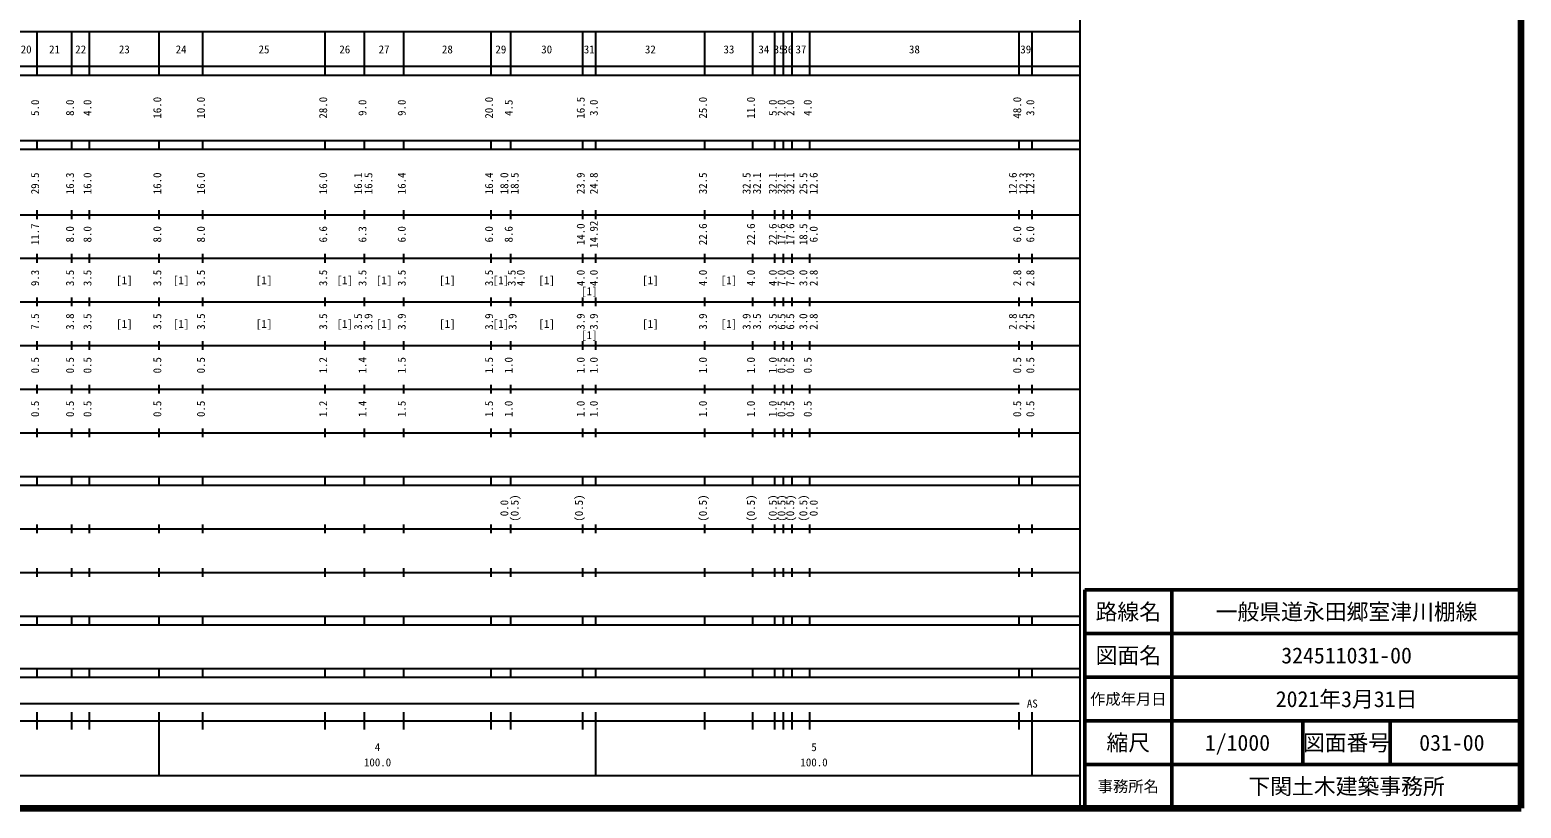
# Model space of a CAD drawing. Units: millimetres on the paper, enlarged 1000 times. Extents: x 40000 to 680000, y 20000 to 380000.
# Drawn here: x 338341 to 680000, y 20000 to 198357 of the extents above; entities that cross this region are included whole.
import ezdxf
from ezdxf.enums import TextEntityAlignment as Align

# ---------------------------------------------------------------- set-up
doc = ezdxf.new("R2010")
doc.units = ezdxf.units.MM
doc.header["$LTSCALE"] = 1000
for name, color, linetype, lineweight in [('M-TTL', 2, 'Continuous', 140), ('M-TTL-BAND', 7, 'Continuous', 25), ('M-TTL-FRAM', 2, 'Continuous', 50), ('M-TTL-LINE', 7, 'Continuous', 50)]:
    doc.layers.add(name, color=color, linetype=linetype, lineweight=lineweight)
doc.layers.add('M-TTL-TXT', color=7, linetype='Continuous')
doc.styles.add('ＭＳ ゴシック', font='')
doc.styles.get('ＭＳ ゴシック').set_extended_font_data('MS Gothic')

msp = doc.modelspace()

# ---------------------------------------------------------------- linework, layer by layer
at = {"layer": 'M-TTL'}
for p, q in [((680000, 20000), (680000, 380000)), ((40000, 20000), (680000, 20000))]:
    msp.add_line(p, q, dxfattribs=at)
at = {"layer": 'M-TTL-BAND'}
for p, q in [((579000, 20000), (579000, 370000)), ((68000, 198000), (579000, 198000)), ((340000, 188000), (340000, 198000)), ((348000, 188000), (348000, 198000)), ((352000, 188000), (352000, 198000)), ((368000, 188000), (368000, 198000)), ((378000, 188000), (378000, 198000)), ((406000, 188000), (406000, 198000)), ((415000, 188000), (415000, 198000)), ((424000, 188000), (424000, 198000)), ((444000, 188000), (444000, 198000)), ((448500, 188000), (448500, 198000)), ((465000, 188000), (465000, 198000)), ((468000, 188000), (468000, 198000)), ((493000, 188000), (493000, 198000)), ((504000, 188000), (504000, 198000)), ((509000, 188000), (509000, 198000)), ((511000, 188000), (511000, 198000)), ((513000, 188000), (513000, 198000)), ((517000, 188000), (517000, 198000)), ((565000, 188000), (565000, 198000)), ((568000, 188000), (568000, 198000)), ((40000, 190000), (579000, 190000)), ((40000, 188000), (579000, 188000)), ((40000, 173000), (579000, 173000)), ((40000, 171000), (579000, 171000)), ((340000, 171000), (340000, 173000)), ((348000, 171000), (348000, 173000)), ((352000, 171000), (352000, 173000)), ((368000, 171000), (368000, 173000)), ((378000, 171000), (378000, 173000)), ((406000, 171000), (406000, 173000)), ((415000, 171000), (415000, 173000)), ((424000, 171000), (424000, 173000)), ((444000, 171000), (444000, 173000)), ((448500, 171000), (448500, 173000)), ((465000, 171000), (465000, 173000)), ((468000, 171000), (468000, 173000)), ((493000, 171000), (493000, 173000)), ((504000, 171000), (504000, 173000)), ((509000, 171000), (509000, 173000)), ((511000, 171000), (511000, 173000)), ((513000, 171000), (513000, 173000)), ((517000, 171000), (517000, 173000)), ((565000, 171000), (565000, 173000)), ((568000, 171000), (568000, 173000)), ((40000, 156000), (579000, 156000)), ((340000, 155000), (340000, 157000)), ((348000, 155000), (348000, 157000)), ((352000, 155000), (352000, 157000)), ((368000, 155000), (368000, 157000)), ((378000, 155000), (378000, 157000)), ((406000, 155000), (406000, 157000)), ((415000, 155000), (415000, 157000)), ((424000, 155000), (424000, 157000)), ((444000, 155000), (444000, 157000)), ((448500, 155000), (448500, 157000)), ((465000, 155000), (465000, 157000)), ((468000, 155000), (468000, 157000)), ((493000, 155000), (493000, 157000)), ((504000, 155000), (504000, 157000)), ((509000, 155000), (509000, 157000)), ((511000, 155000), (511000, 157000)), ((513000, 155000), (513000, 157000)), ((517000, 155000), (517000, 157000)), ((565000, 155000), (565000, 157000)), ((568000, 155000), (568000, 157000)), ((340000, 145000), (340000, 147000)), ((348000, 145000), (348000, 147000)), ((352000, 145000), (352000, 147000)), ((368000, 145000), (368000, 147000)), ((378000, 145000), (378000, 147000)), ((406000, 145000), (406000, 147000)), ((415000, 145000), (415000, 147000)), ((424000, 145000), (424000, 147000)), ((444000, 145000), (444000, 147000)), ((448500, 145000), (448500, 147000)), ((465000, 145000), (465000, 147000)), ((468000, 145000), (468000, 147000)), ((493000, 145000), (493000, 147000)), ((504000, 145000), (504000, 147000)), ((509000, 145000), (509000, 147000)), ((511000, 145000), (511000, 147000)), ((513000, 145000), (513000, 147000)), ((517000, 145000), (517000, 147000)), ((565000, 145000), (565000, 147000)), ((568000, 145000), (568000, 147000)), ((46000, 146000), (579000, 146000)), ((340000, 135000), (340000, 137000)), ((348000, 135000), (348000, 137000)), ((352000, 135000), (352000, 137000)), ((368000, 135000), (368000, 137000)), ((378000, 135000), (378000, 137000)), ((406000, 135000), (406000, 137000)), ((415000, 135000), (415000, 137000)), ((424000, 135000), (424000, 137000)), ((444000, 135000), (444000, 137000)), ((448500, 135000), (448500, 137000)), ((465000, 135000), (465000, 137000)), ((468000, 135000), (468000, 137000)), ((493000, 135000), (493000, 137000)), ((504000, 135000), (504000, 137000)), ((509000, 135000), (509000, 137000)), ((511000, 135000), (511000, 137000)), ((513000, 135000), (513000, 137000)), ((517000, 135000), (517000, 137000)), ((565000, 135000), (565000, 137000)), ((568000, 135000), (568000, 137000)), ((52000, 136000), (579000, 136000)), ((340000, 125000), (340000, 127000)), ((348000, 125000), (348000, 127000)), ((352000, 125000), (352000, 127000)), ((368000, 125000), (368000, 127000)), ((378000, 125000), (378000, 127000)), ((406000, 125000), (406000, 127000)), ((415000, 125000), (415000, 127000)), ((424000, 125000), (424000, 127000)), ((444000, 125000), (444000, 127000)), ((448500, 125000), (448500, 127000)), ((465000, 125000), (465000, 127000)), ((468000, 125000), (468000, 127000)), ((493000, 125000), (493000, 127000)), ((504000, 125000), (504000, 127000)), ((509000, 125000), (509000, 127000)), ((511000, 125000), (511000, 127000)), ((513000, 125000), (513000, 127000)), ((517000, 125000), (517000, 127000)), ((565000, 125000), (565000, 127000)), ((568000, 125000), (568000, 127000)), ((46000, 126000), (579000, 126000)), ((340000, 115000), (340000, 117000)), ((348000, 115000), (348000, 117000)), ((352000, 115000), (352000, 117000)), ((368000, 115000), (368000, 117000)), ((378000, 115000), (378000, 117000)), ((406000, 115000), (406000, 117000)), ((415000, 115000), (415000, 117000)), ((424000, 115000), (424000, 117000)), ((444000, 115000), (444000, 117000)), ((448500, 115000), (448500, 117000)), ((465000, 115000), (465000, 117000)), ((468000, 115000), (468000, 117000)), ((493000, 115000), (493000, 117000)), ((504000, 115000), (504000, 117000)), ((509000, 115000), (509000, 117000)), ((511000, 115000), (511000, 117000)), ((513000, 115000), (513000, 117000)), ((517000, 115000), (517000, 117000)), ((565000, 115000), (565000, 117000)), ((568000, 115000), (568000, 117000)), ((52000, 116000), (579000, 116000)), ((46000, 106000), (579000, 106000)), ((340000, 105000), (340000, 107000)), ((348000, 105000), (348000, 107000)), ((352000, 105000), (352000, 107000)), ((368000, 105000), (368000, 107000)), ((378000, 105000), (378000, 107000)), ((406000, 105000), (406000, 107000)), ((415000, 105000), (415000, 107000)), ((424000, 105000), (424000, 107000)), ((444000, 105000), (444000, 107000)), ((448500, 105000), (448500, 107000)), ((465000, 105000), (465000, 107000)), ((468000, 105000), (468000, 107000)), ((493000, 105000), (493000, 107000)), ((504000, 105000), (504000, 107000)), ((509000, 105000), (509000, 107000)), ((511000, 105000), (511000, 107000)), ((513000, 105000), (513000, 107000)), ((517000, 105000), (517000, 107000)), ((565000, 105000), (565000, 107000)), ((568000, 105000), (568000, 107000)), ((40000, 96000), (579000, 96000)), ((340000, 94000), (340000, 96000)), ((348000, 94000), (348000, 96000)), ((352000, 94000), (352000, 96000)), ((368000, 94000), (368000, 96000)), ((378000, 94000), (378000, 96000)), ((406000, 94000), (406000, 96000)), ((415000, 94000), (415000, 96000)), ((424000, 94000), (424000, 96000)), ((444000, 94000), (444000, 96000)), ((448500, 94000), (448500, 96000)), ((465000, 94000), (465000, 96000)), ((468000, 94000), (468000, 96000)), ((493000, 94000), (493000, 96000)), ((504000, 94000), (504000, 96000)), ((509000, 94000), (509000, 96000)), ((511000, 94000), (511000, 96000)), ((513000, 94000), (513000, 96000)), ((517000, 94000), (517000, 96000)), ((565000, 94000), (565000, 96000)), ((568000, 94000), (568000, 96000)), ((40000, 94000), (579000, 94000)), ((49000, 84000), (579000, 84000)), ((340000, 83000), (340000, 85000)), ((348000, 83000), (348000, 85000)), ((352000, 83000), (352000, 85000)), ((368000, 83000), (368000, 85000)), ((378000, 83000), (378000, 85000)), ((406000, 83000), (406000, 85000)), ((415000, 83000), (415000, 85000)), ((424000, 83000), (424000, 85000)), ((444000, 83000), (444000, 85000)), ((448500, 83000), (448500, 85000)), ((465000, 83000), (465000, 85000)), ((468000, 83000), (468000, 85000)), ((493000, 83000), (493000, 85000)), ((504000, 83000), (504000, 85000)), ((509000, 83000), (509000, 85000)), ((511000, 83000), (511000, 85000)), ((513000, 83000), (513000, 85000)), ((517000, 83000), (517000, 85000)), ((565000, 83000), (565000, 85000)), ((568000, 83000), (568000, 85000)), ((40000, 74000), (579000, 74000)), ((340000, 73000), (340000, 75000)), ((348000, 73000), (348000, 75000)), ((352000, 73000), (352000, 75000)), ((368000, 73000), (368000, 75000)), ((378000, 73000), (378000, 75000)), ((406000, 73000), (406000, 75000)), ((415000, 73000), (415000, 75000)), ((424000, 73000), (424000, 75000)), ((444000, 73000), (444000, 75000)), ((448500, 73000), (448500, 75000)), ((465000, 73000), (465000, 75000)), ((468000, 73000), (468000, 75000)), ((493000, 73000), (493000, 75000)), ((504000, 73000), (504000, 75000)), ((509000, 73000), (509000, 75000)), ((511000, 73000), (511000, 75000)), ((513000, 73000), (513000, 75000)), ((517000, 73000), (517000, 75000)), ((565000, 73000), (565000, 75000)), ((568000, 73000), (568000, 75000)), ((40000, 64000), (579000, 64000)), ((40000, 62000), (579000, 62000)), ((340000, 62000), (340000, 64000)), ((348000, 62000), (348000, 64000)), ((352000, 62000), (352000, 64000)), ((368000, 62000), (368000, 64000)), ((378000, 62000), (378000, 64000)), ((406000, 62000), (406000, 64000)), ((415000, 62000), (415000, 64000)), ((424000, 62000), (424000, 64000)), ((444000, 62000), (444000, 64000)), ((448500, 62000), (448500, 64000)), ((465000, 62000), (465000, 64000)), ((468000, 62000), (468000, 64000)), ((493000, 62000), (493000, 64000)), ((504000, 62000), (504000, 64000)), ((509000, 62000), (509000, 64000)), ((511000, 62000), (511000, 64000)), ((513000, 62000), (513000, 64000)), ((517000, 62000), (517000, 64000)), ((565000, 62000), (565000, 64000)), ((568000, 62000), (568000, 64000)), ((40000, 52000), (579000, 52000)), ((340000, 50000), (340000, 52000)), ((348000, 50000), (348000, 52000)), ((352000, 50000), (352000, 52000)), ((368000, 50000), (368000, 52000)), ((378000, 50000), (378000, 52000)), ((406000, 50000), (406000, 52000)), ((415000, 50000), (415000, 52000)), ((424000, 50000), (424000, 52000)), ((444000, 50000), (444000, 52000)), ((448500, 50000), (448500, 52000)), ((465000, 50000), (465000, 52000)), ((468000, 50000), (468000, 52000)), ((493000, 50000), (493000, 52000)), ((504000, 50000), (504000, 52000)), ((509000, 50000), (509000, 52000)), ((511000, 50000), (511000, 52000)), ((513000, 50000), (513000, 52000)), ((517000, 50000), (517000, 52000)), ((565000, 50000), (565000, 52000)), ((568000, 50000), (568000, 52000)), ((40000, 50000), (579000, 50000)), ((71000, 44000), (565000, 44000)), ((340000, 38000), (340000, 42000)), ((348000, 38000), (348000, 42000)), ((352000, 38000), (352000, 42000)), ((368000, 27500), (368000, 42000)), ((378000, 38000), (378000, 42000)), ((406000, 38000), (406000, 42000)), ((415000, 38000), (415000, 42000)), ((424000, 38000), (424000, 42000)), ((444000, 38000), (444000, 42000)), ((448500, 38000), (448500, 42000)), ((465000, 38000), (465000, 42000)), ((468000, 27500), (468000, 42000)), ((493000, 38000), (493000, 42000)), ((504000, 38000), (504000, 42000)), ((509000, 38000), (509000, 42000)), ((511000, 38000), (511000, 42000)), ((513000, 38000), (513000, 42000)), ((517000, 38000), (517000, 42000)), ((565000, 38000), (565000, 42000)), ((568000, 27500), (568000, 42000)), ((40000, 40000), (579000, 40000)), ((68000, 27500), (579000, 27500))]:
    msp.add_line(p, q, dxfattribs=at)
at = {"layer": 'M-TTL-FRAM'}
for p, q in [((680000, 70000), (580000, 70000)), ((580000, 70000), (580000, 20000))]:
    msp.add_line(p, q, dxfattribs=at)
at = {"layer": 'M-TTL-LINE'}
for p, q in [((600000, 70000), (600000, 20000)), ((680000, 60000), (580000, 60000)), ((680000, 50000), (580000, 50000)), ((680000, 40000), (580000, 40000)), ((630000, 40000), (630000, 30000)), ((650000, 40000), (650000, 30000)), ((680000, 30000), (580000, 30000))]:
    msp.add_line(p, q, dxfattribs=at)

# ---------------------------------------------------------------- texts
at = {"layer": 'M-TTL-BAND', "style": 'ＭＳ ゴシック'}
for s, p in [('20', (337500, 192405)), ('21', (344000, 192405)), ('22', (350000, 192405)), ('23', (360000, 192405)), ('24', (373000, 192405)), ('25', (392000, 192405)), ('26', (410500, 192405)), ('27', (419500, 192405)), ('28', (434000, 192405)), ('29', (446250, 192405)), ('30', (456750, 192405)), ('31', (466500, 192405)), ('32', (480500, 192405)), ('33', (498500, 192405)), ('34', (506500, 192405)), ('35', (510000, 192405)), ('36', (512000, 192405)), ('37', (515000, 192405)), ('38', (541000, 192405)), ('39', (566500, 192405)), ('[1]', (360000, 139500)), ('[1]', (373000, 139500)), ('[1]', (392000, 139500)), ('[1]', (410500, 139500)), ('[1]', (419500, 139500)), ('[1]', (434000, 139500)), ('[1]', (446250, 139500)), ('[1]', (456750, 139500)), ('[1]', (480500, 139500)), ('[1]', (498500, 139500)), ('[1]', (466500, 136982)), ('[1]', (360000, 129500)), ('[1]', (373000, 129500)), ('[1]', (392000, 129500)), ('[1]', (410500, 129500)), ('[1]', (419500, 129500)), ('[1]', (434000, 129500)), ('[1]', (446250, 129500)), ('[1]', (456750, 129500)), ('[1]', (480500, 129500)), ('[1]', (498500, 129500)), ('[1]', (466500, 126926)), ('AS', (568000, 42500)), ('4', (418000, 32523)), ('5', (518000, 32523)), ('100.0', (418000, 29033)), ('100.0', (518000, 29033))]:
    msp.add_text(s, height=1833, dxfattribs=at).set_placement(p, align=Align.BOTTOM_CENTER)
for s, p in [('5.0', (341000, 180500)), ('8.0', (349000, 180500)), ('4.0', (353000, 180500)), ('16.0', (369000, 180500)), ('10.0', (379000, 180500)), ('28.0', (407000, 180500)), ('9.0', (416000, 180500)), ('9.0', (425000, 180500)), ('20.0', (445000, 180500)), ('4.5', (449500, 180500)), ('16.5', (466000, 180500)), ('3.0', (469000, 180500)), ('25.0', (494000, 180500)), ('11.0', (505000, 180500)), ('5.0', (510000, 180500)), ('2.0', (512000, 180500)), ('2.0', (514000, 180500)), ('4.0', (518000, 180500)), ('48.0', (566000, 180500)), ('3.0', (569000, 180500)), ('29.5', (341000, 163174)), ('16.3', (349000, 163174)), ('16.0', (353000, 163174)), ('16.0', (369000, 163174)), ('16.0', (379000, 163174)), ('16.0', (407000, 163174)), ('16.1', (415000, 163174)), ('16.5', (417370, 163174)), ('16.4', (425000, 163174)), ('16.4', (445000, 163174)), ('18.0', (448500, 163174)), ('18.5', (450870, 163174)), ('23.9', (466000, 163174)), ('24.8', (469000, 163174)), ('32.5', (494000, 163174)), ('32.5', (504000, 163174)), ('32.1', (506370, 163174)), ('32.1', (510000, 163174)), ('32.1', (512000, 163174)), ('32.1', (514000, 163174)), ('25.5', (517000, 163174)), ('12.6', (519370, 163174)), ('12.6', (565000, 163174)), ('12.3', (567370, 163174)), ('12.3', (569000, 163174)), ('11.7', (341000, 151500)), ('14.0', (466000, 151500)), ('14.92', (469000, 151500)), ('22.6', (494000, 151500)), ('22.6', (505000, 151500)), ('22.6', (510000, 151500)), ('17.6', (512000, 151500)), ('17.6', (514000, 151500)), ('18.5', (517000, 151500)), ('8.0', (349000, 151500)), ('8.0', (353000, 151500)), ('8.0', (369000, 151500)), ('8.0', (379000, 151500)), ('6.6', (407000, 151500)), ('6.3', (416000, 151500)), ('6.0', (425000, 151500)), ('6.0', (445000, 151500)), ('8.6', (449500, 151500)), ('6.0', (519370, 151500)), ('6.0', (566000, 151500)), ('6.0', (569000, 151500)), ('9.3', (341000, 141500)), ('3.5', (349000, 141500)), ('3.5', (353000, 141500)), ('3.5', (369000, 141500)), ('3.5', (379000, 141500)), ('3.5', (407000, 141500)), ('3.5', (416000, 141500)), ('3.5', (425000, 141500)), ('3.5', (445000, 141500)), ('3.5', (450185, 141500)), ('4.0', (452253, 141500)), ('4.0', (466000, 141500)), ('4.0', (469000, 141500)), ('4.0', (494000, 141500)), ('4.0', (505000, 141500)), ('4.0', (510000, 141500)), ('7.0', (512000, 141500)), ('7.0', (514000, 141500)), ('3.0', (517000, 141500)), ('2.8', (519370, 141500)), ('2.8', (566000, 141500)), ('2.8', (569000, 141500)), ('7.5', (341000, 131500)), ('3.8', (349000, 131500)), ('3.5', (353000, 131500)), ('3.5', (369000, 131500)), ('3.5', (379000, 131500)), ('3.5', (407000, 131500)), ('3.5', (415000, 131500)), ('3.9', (417370, 131500)), ('3.9', (425000, 131500)), ('3.9', (445000, 131500)), ('3.9', (450379, 131500)), ('3.9', (466000, 131500)), ('3.9', (469000, 131500)), ('3.9', (494000, 131500)), ('3.9', (504000, 131500)), ('3.5', (506370, 131500)), ('3.5', (510000, 131500)), ('6.5', (512000, 131500)), ('6.5', (514000, 131500)), ('3.0', (517000, 131500)), ('2.8', (519370, 131500)), ('2.8', (565000, 131500)), ('2.5', (567370, 131500)), ('2.5', (569000, 131500)), ('0.5', (341000, 121500)), ('0.5', (349000, 121500)), ('0.5', (353000, 121500)), ('0.5', (369000, 121500)), ('0.5', (379000, 121500)), ('1.2', (407000, 121500)), ('1.4', (416000, 121500)), ('1.5', (425000, 121500)), ('1.5', (445000, 121500)), ('1.0', (449500, 121500)), ('1.0', (466000, 121500)), ('1.0', (469000, 121500)), ('1.0', (494000, 121500)), ('1.0', (505000, 121500)), ('1.0', (510000, 121500)), ('0.5', (512000, 121500)), ('0.5', (514000, 121500)), ('0.5', (518000, 121500)), ('0.5', (566000, 121500)), ('0.5', (569000, 121500)), ('0.5', (341000, 111500)), ('0.5', (349000, 111500)), ('0.5', (353000, 111500)), ('0.5', (369000, 111500)), ('0.5', (379000, 111500)), ('1.2', (407000, 111500)), ('1.4', (416000, 111500)), ('1.5', (425000, 111500)), ('1.5', (445000, 111500)), ('1.0', (449500, 111500)), ('1.0', (466000, 111500)), ('1.0', (469000, 111500)), ('1.0', (494000, 111500)), ('1.0', (505000, 111500)), ('1.0', (510000, 111500)), ('0.5', (512000, 111500)), ('0.5', (514000, 111500)), ('0.5', (518000, 111500)), ('0.5', (566000, 111500)), ('0.5', (569000, 111500)), ('0.0', (448500, 88764)), ('(0.5)', (450870, 88764)), ('(0.5)', (465596, 88764)), ('(0.5)', (494000, 88764)), ('(0.5)', (505000, 88764)), ('(0.5)', (510000, 88764)), ('(0.5)', (512000, 88764)), ('(0.5)', (514000, 88764)), ('(0.5)', (517000, 88764)), ('0.0', (519370, 88764))]:
    msp.add_text(s, height=1833, rotation=90, dxfattribs=at).set_placement(p, align=Align.BOTTOM_CENTER)
at = {"layer": 'M-TTL-TXT', "style": 'ＭＳ ゴシック'}
for s, height, p in [('路線名', 3666, (590000, 65000)), ('路線名', 3666, (590000, 65000)), ('一般県道永田郷室津川棚線', 3666, (640000, 65000)), ('図面名', 3666, (590000, 55000)), ('図面名', 3666, (590000, 55000)), ('324511031-00', 3666, (640000, 55000)), ('作成年月日', 2566, (590000, 45000)), ('作成年月日', 2566, (590000, 45000)), ('2021年3月31日', 3666, (640000, 45000)), ('縮尺', 3666, (590000, 35000)), ('縮尺', 3666, (590000, 35000)), ('1/1000', 3666, (615000, 35000)), ('図面番号', 3666, (640000, 35000)), ('図面番号', 3666, (640000, 35000)), ('031-00', 3666, (664125, 35000)), ('下関土木建築事務所', 3666, (640000, 25000)), ('事務所名', 2566, (590000, 25000)), ('事務所名', 2566, (590000, 25000))]:
    msp.add_text(s, height=height, dxfattribs=at).set_placement(p, align=Align.MIDDLE_CENTER)

doc.saveas('drawing.dxf')
